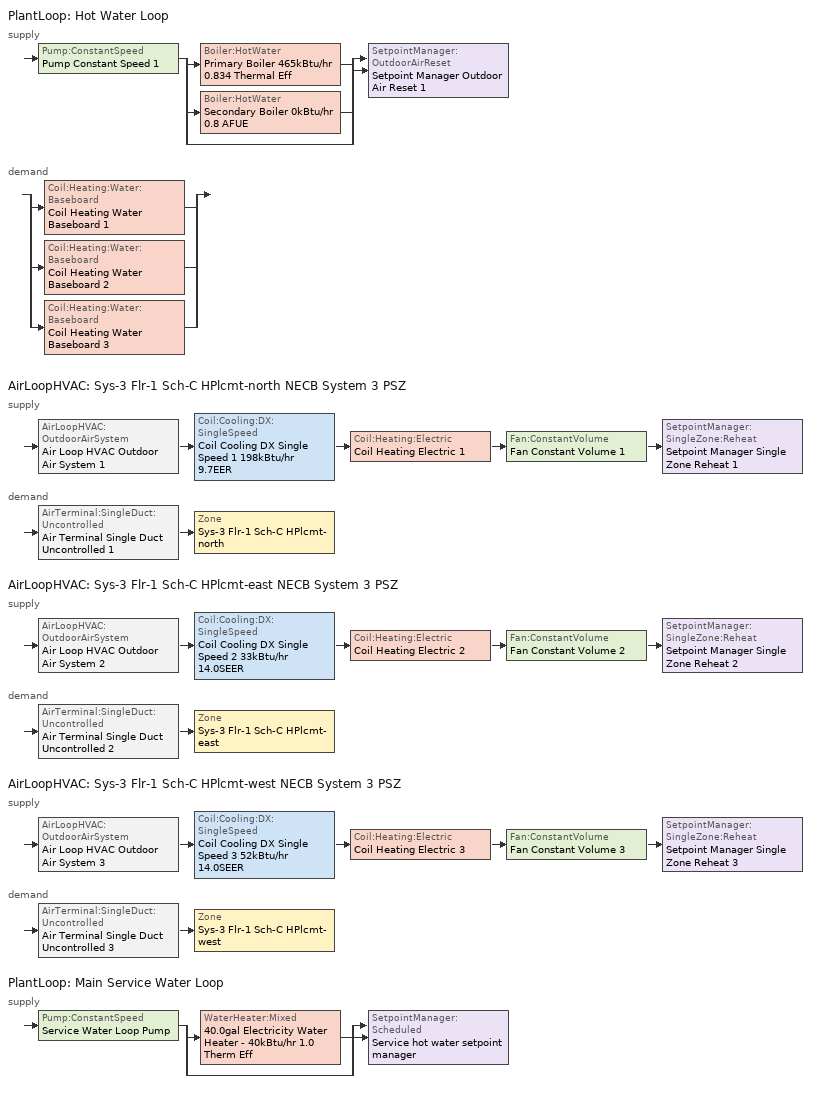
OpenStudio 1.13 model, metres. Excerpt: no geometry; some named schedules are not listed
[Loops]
PlantLoop 'Hot Water Loop'
 supply: Pump:ConstantSpeed 'Pump Constant Speed 1' > split
  | Boiler:HotWater 'Primary Boiler 465kBtu/hr 0.834 Thermal Eff'
  | Boiler:HotWater 'Secondary Boiler 0kBtu/hr 0.8 AFUE'
  | bypass
  join > SetpointManager:OutdoorAirReset 'Setpoint Manager Outdoor Air Reset 1'
 demand: split
  | Coil:Heating:Water:Baseboard 'Coil Heating Water Baseboard 1'
  | Coil:Heating:Water:Baseboard 'Coil Heating Water Baseboard 2'
  | Coil:Heating:Water:Baseboard 'Coil Heating Water Baseboard 3'
AirLoopHVAC 'Sys-3 Flr-1 Sch-C HPlcmt-north NECB System 3 PSZ'
 supply: AirLoopHVAC:OutdoorAirSystem 'Air Loop HVAC Outdoor Air System 1' > Coil:Cooling:DX:SingleSpeed 'Coil Cooling DX Single Speed 1 198kBtu/hr 9.7EER' > Coil:Heating:Electric 'Coil Heating Electric 1' > Fan:ConstantVolume 'Fan Constant Volume 1' > SetpointManager:SingleZone:Reheat 'Setpoint Manager Single Zone Reheat 1'
 demand: AirTerminal:SingleDuct:Uncontrolled 'Air Terminal Single Duct Uncontrolled 1' > Zone 'Sys-3 Flr-1 Sch-C HPlcmt-north'
AirLoopHVAC 'Sys-3 Flr-1 Sch-C HPlcmt-east NECB System 3 PSZ'
 supply: AirLoopHVAC:OutdoorAirSystem 'Air Loop HVAC Outdoor Air System 2' > Coil:Cooling:DX:SingleSpeed 'Coil Cooling DX Single Speed 2 33kBtu/hr 14.0SEER' > Coil:Heating:Electric 'Coil Heating Electric 2' > Fan:ConstantVolume 'Fan Constant Volume 2' > SetpointManager:SingleZone:Reheat 'Setpoint Manager Single Zone Reheat 2'
 demand: AirTerminal:SingleDuct:Uncontrolled 'Air Terminal Single Duct Uncontrolled 2' > Zone 'Sys-3 Flr-1 Sch-C HPlcmt-east'
AirLoopHVAC 'Sys-3 Flr-1 Sch-C HPlcmt-west NECB System 3 PSZ'
 supply: AirLoopHVAC:OutdoorAirSystem 'Air Loop HVAC Outdoor Air System 3' > Coil:Cooling:DX:SingleSpeed 'Coil Cooling DX Single Speed 3 52kBtu/hr 14.0SEER' > Coil:Heating:Electric 'Coil Heating Electric 3' > Fan:ConstantVolume 'Fan Constant Volume 3' > SetpointManager:SingleZone:Reheat 'Setpoint Manager Single Zone Reheat 3'
 demand: AirTerminal:SingleDuct:Uncontrolled 'Air Terminal Single Duct Uncontrolled 3' > Zone 'Sys-3 Flr-1 Sch-C HPlcmt-west'
PlantLoop 'Main Service Water Loop'
 supply: Pump:ConstantSpeed 'Service Water Loop Pump' > split
  | WaterHeater:Mixed '40.0gal Electricity Water Heater - 40kBtu/hr 1.0 Therm Eff'
  | bypass
  join > SetpointManager:Scheduled 'Service hot water setpoint manager'
[Sizing:Zone] Zone Cooling Design Supply Air Temperature Input Method=SupplyAirTemperature; Zone Cooling Design Supply Air Temperature {C}=13; Zone Cooling Design Supply Air Temperature Difference {deltaC}=11.11; Zone Heating Design Supply Air Temperature Input Method=SupplyAirTemperature; Zone Heating Design Supply Air Temperature {C}=43; Zone Heating Design Supply Air Temperature Difference {deltaC}=11.11; Zone Cooling Design Supply Air Humidity Ratio {kg-H2O/kg-air}=0.0085; Zone Heating Design Supply Air Humidity Ratio {kg-H2O/kg-air}=0.008; Zone Heating Sizing Factor=1.3; Zone Cooling Sizing Factor=1.1; Cooling Design Air Flow Method=DesignDay; Heating Design Air Flow Method=DesignDay; Account for Dedicated Outdoor Air System=No; Dedicated Outdoor Air System Control Strategy=NeutralSupplyAir; Dedicated Outdoor Air Low Setpoint Temperature for Design {C}=autosize; Dedicated Outdoor Air High Setpoint Temperature for Design {C}=autosize
Sys-3 Flr-1 Sch-C HPlcmt-north; Sys-3 Flr-1 Sch-C HPlcmt-east; Sys-3 Flr-1 Sch-C HPlcmt-west
[Zone equipment]
Sys-3 Flr-1 Sch-C HPlcmt-north: Air Terminal Single Duct Uncontrolled 1, Zone HVAC Baseboard Convective Water 1
Sys-3 Flr-1 Sch-C HPlcmt-east: Air Terminal Single Duct Uncontrolled 2, Zone HVAC Baseboard Convective Water 2
Sys-3 Flr-1 Sch-C HPlcmt-west: Air Terminal Single Duct Uncontrolled 3, Zone HVAC Baseboard Convective Water 3
[PlantLoop] Plant Loop Volume {m3}=Autocalculate; Load Distribution Scheme=Optimal
Name | Fluid Type | Maximum Loop Temperature {C} | Minimum Loop Temperature {C}
Hot Water Loop | Water
Main Service Water Loop |  | 60 | 10
[Sizing:Plant] Loop Type=Heating; Sizing Option=NonCoincident; Zone Timesteps in Averaging Window=1; Coincident Sizing Factor Mode=None
Name | Design Loop Exit Temperature {C} | Loop Design Temperature Difference {deltaC}
Hot Water Loop | 82 | 16
Main Service Water Loop | 60 | 5
[Pump:ConstantSpeed] Rated Flow Rate {m3/s}=autosize; Rated Power Consumption {W}=autosize; Fraction of Motor Inefficiencies to Fluid Stream=0; Pump Control Type=Intermittent
Name | Rated Pump Head {Pa} | Motor Efficiency
Pump Constant Speed 1 | 179352 | 0.855
Service Water Loop Pump | 0.001 | 1
[Boiler:HotWater] Fuel Type=FuelOil#2; Water Outlet Upper Temperature Limit {C}=99; Boiler Flow Mode=ConstantFlow; Parasitic Electric Load {W}=0; Sizing Factor=1
Name | Nominal Capacity {W} | Nominal Thermal Efficiency | Normalized Boiler Efficiency Curve
Primary Boiler 465kBtu/hr 0.834 Thermal Eff | 136317 | 0.834 | BOILER-EFFFPLR-NECB2011
Secondary Boiler 0kBtu/hr 0.8 AFUE | 0.001 | 0.8 | BOILER-EFFFPLR-NECB2011 1
[SetpointManager:OutdoorAirReset]
Setpoint Manager Outdoor Air Reset 1: Control Variable=Temperature; Setpoint at Outdoor Low Temperature {C}=82; Outdoor Low Temperature {C}=-16; Setpoint at Outdoor High Temperature {C}=60; Outdoor High Temperature {C}=0
[AirLoopHVAC] Design Supply Air Flow Rate {m3/s}=AutoSize
Name | Availability Schedule | Availability Manager
Sys-3 Flr-1 Sch-C HPlcmt-north NECB System 3 PSZ | Sys-3 Flr-1 Sch-C HPlcmt-north NECB System 3 PSZ Occ Sch | Availability Manager Night Cycle 2
Sys-3 Flr-1 Sch-C HPlcmt-east NECB System 3 PSZ | Sys-3 Flr-1 Sch-C HPlcmt-east NECB System 3 PSZ Occ Sch | Availability Manager Night Cycle 1
Sys-3 Flr-1 Sch-C HPlcmt-west NECB System 3 PSZ | Sys-3 Flr-1 Sch-C HPlcmt-west NECB System 3 PSZ Occ Sch | Availability Manager Night Cycle 3
[Sizing:System] Type of Load to Size On=Sensible; Design Outdoor Air Flow Rate {m3/s}=Autosize; Minimum System Air Flow Ratio=1; Preheat Design Temperature {C}=7; Preheat Design Humidity Ratio {kg-H2O/kg-Air}=0.008; Precool Design Temperature {C}=13; Precool Design Humidity Ratio {kg-H2O/kg-Air}=0.008; Central Cooling Design Supply Air Temperature {C}=13; Central Heating Design Supply Air Temperature {C}=43; Sizing Option=NonCoincident; 100% Outdoor Air in Cooling=No; 100% Outdoor Air in Heating=No; Central Cooling Design Supply Air Humidity Ratio {kg-H2O/kg-Air}=0.0085; Central Heating Design Supply Air Humidity Ratio {kg-H2O/kg-Air}=0.008; Cooling Design Air Flow Method=DesignDay; Cooling Design Air Flow Rate {m3/s}=0; Heating Design Air Flow Method=DesignDay; Heating Design Air Flow Rate {m3/s}=0; System Outdoor Air Method=ZoneSum; Zone Maximum Outdoor Air Fraction=1; Cooling Supply Air Flow Rate Per Floor Area {m3/s-m2}=0.00996765; Cooling Fraction of Autosized Cooling Supply Air Flow Rate=1; Cooling Supply Air Flow Rate Per Unit Cooling Capacity {m3/s-W}=3.94755e-05; Heating Supply Air Flow Rate Per Floor Area {m3/s-m2}=0.00996765; Heating Fraction of Autosized Heating Supply Air Flow Rate=1; Heating Fraction of Autosized Cooling Supply Air Flow Rate=1; Heating Supply Air Flow Rate Per Unit Heating Capacity {m3/s-W}=3.15882e-05; Cooling Design Capacity Method=CoolingDesignCapacity; Cooling Design Capacity {W}=autosize; Cooling Design Capacity Per Floor Area {W/m2}=234.7; Fraction of Autosized Cooling Design Capacity=1; Heating Design Capacity Method=HeatingDesignCapacity; Heating Design Capacity {W}=autosize; Heating Design Capacity Per Floor Area {W/m2}=157; Fraction of Autosized Heating Design Capacity=1; Central Cooling Capacity Control Method=OnOff
Sys-3 Flr-1 Sch-C HPlcmt-north NECB System 3 PSZ; Sys-3 Flr-1 Sch-C HPlcmt-east NECB System 3 PSZ; Sys-3 Flr-1 Sch-C HPlcmt-west NECB System 3 PSZ
[Fan:ConstantVolume] Availability Schedule=Always On Discrete; Fan Efficiency=0.39975; Pressure Rise {Pa}=640; Maximum Flow Rate {m3/s}=AutoSize; Motor Efficiency=0.615
Fan Constant Volume 1; Fan Constant Volume 2; Fan Constant Volume 3
[Coil:Heating:Electric] Availability Schedule=Always On Discrete
Coil Heating Electric 1; Coil Heating Electric 2; Coil Heating Electric 3
[Coil:Cooling:DX:SingleSpeed] Availability Schedule=Always On Discrete; Rated Total Cooling Capacity {W}=autosize; Rated Sensible Heat Ratio=autosize; Rated Air Flow Rate {m3/s}=autosize; Rated Evaporator Fan Power Per Volume Flow Rate {W/(m3/s)}=773.3; Condenser Type=AirCooled; Evaporative Condenser Effectiveness=0; Evaporative Condenser Air Flow Rate {m3/s}=Autosize; Evaporative Condenser Pump Rated Power Consumption {W}=Autosize; Crankcase Heater Capacity {W}=0; Maximum Outdoor Dry-Bulb Temperature for Crankcase Heater Operation {C}=0; Basin Heater Capacity {W/K}=0; Basin Heater Setpoint Temperature {C}=10
Name | Rated COP {W/W} | Total Cooling Capacity Function of Temperature Curve | Total Cooling Capacity Function of Flow Fraction Curve | Energy Input Ratio Function of Temperature Curve | Energy Input Ratio Function of Flow Fraction Curve | Part Load Fraction Correlation Curve
Coil Cooling DX Single Speed 1 198kBtu/hr 9.7EER | 3.42948 | DXCOOL-NECB2011-REF-CAPFT | DXCOOL-NECB2011-REF-CAPFFLOW | DXCOOL-NECB2011-REF-COOLEIRFT | DXCOOL-NECB2011-REF-COOLEIRFFLOW | DXCOOL-NECB2011-REF-COOLPLFFPLR
Coil Cooling DX Single Speed 2 33kBtu/hr 14.0SEER | 3.8248 | DXCOOL-NECB2011-REF-CAPFT 1 | DXCOOL-NECB2011-REF-CAPFFLOW 1 | DXCOOL-NECB2011-REF-COOLEIRFT 1 | DXCOOL-NECB2011-REF-COOLEIRFFLOW 1 | DXCOOL-NECB2011-REF-COOLPLFFPLR 1
Coil Cooling DX Single Speed 3 52kBtu/hr 14.0SEER | 3.8248 | DXCOOL-NECB2011-REF-CAPFT 2 | DXCOOL-NECB2011-REF-CAPFFLOW 2 | DXCOOL-NECB2011-REF-COOLEIRFT 2 | DXCOOL-NECB2011-REF-COOLEIRFFLOW 2 | DXCOOL-NECB2011-REF-COOLPLFFPLR 2
[Controller:OutdoorAir] Minimum Outdoor Air Flow Rate {m3/s}=Autosize; Maximum Outdoor Air Flow Rate {m3/s}=Autosize; Economizer Control Action Type=ModulateFlow; Lockout Type=NoLockout; Minimum Limit Type=FixedMinimum; High Humidity Control=No; Heat Recovery Bypass Control Type=BypassWhenWithinEconomizerLimits
Name | Economizer Control Type | Minimum Outdoor Air Schedule | Controller Mechanical Ventilation | Economizer Maximum Limit Dry-Bulb Temperature {C} | Economizer Maximum Limit Enthalpy {J/kg} | Economizer Minimum Limit Dry-Bulb Temperature {C}
Controller Outdoor Air 1 | DifferentialEnthalpy | Sys-3 Flr-1 Sch-C HPlcmt-north NECB System 3 PSZ Occ Sch | Controller Mechanical Ventilation 1
Controller Outdoor Air 2 | NoEconomizer | Sys-3 Flr-1 Sch-C HPlcmt-east NECB System 3 PSZ Occ Sch | Controller Mechanical Ventilation 2 | 28 | 64000 | -100
Controller Outdoor Air 3 | NoEconomizer | Sys-3 Flr-1 Sch-C HPlcmt-west NECB System 3 PSZ Occ Sch | Controller Mechanical Ventilation 3 | 28 | 64000 | -100
[Controller:MechanicalVentilation] Availability Schedule=Always On Discrete; System Outdoor Air Method=ZoneSum
Controller Mechanical Ventilation 1; Controller Mechanical Ventilation 2; Controller Mechanical Ventilation 3
[AirLoopHVAC:OutdoorAirSystem]
Name | Controller
Air Loop HVAC Outdoor Air System 1 | Controller Outdoor Air 1
Air Loop HVAC Outdoor Air System 2 | Controller Outdoor Air 2
Air Loop HVAC Outdoor Air System 3 | Controller Outdoor Air 3
[SetpointManager:SingleZone:Reheat] Minimum Supply Air Temperature {C}=12.8; Maximum Supply Air Temperature {C}=13
Name | Control Zone
Setpoint Manager Single Zone Reheat 1 | Sys-3 Flr-1 Sch-C HPlcmt-north
Setpoint Manager Single Zone Reheat 2 | Sys-3 Flr-1 Sch-C HPlcmt-east
Setpoint Manager Single Zone Reheat 3 | Sys-3 Flr-1 Sch-C HPlcmt-west
[AirTerminal:SingleDuct:Uncontrolled] Availability Schedule=Always On Discrete; Maximum Air Flow Rate {m3/s}=AutoSize
Air Terminal Single Duct Uncontrolled 1; Air Terminal Single Duct Uncontrolled 2; Air Terminal Single Duct Uncontrolled 3
[Coil:Heating:Water:Baseboard] Heating Design Capacity Method=HeatingDesignCapacity; Heating Design Capacity {W}=autosize; Heating Design Capacity Per Floor Area {W/m2}=0; Fraction of Autosized Heating Design Capacity=0.8
Coil Heating Water Baseboard 1; Coil Heating Water Baseboard 2; Coil Heating Water Baseboard 3
[ZoneHVAC:Baseboard:Convective:Water] Availability Schedule=Always On Discrete
Name | Heating Coil
Zone HVAC Baseboard Convective Water 1 | Coil Heating Water Baseboard 1
Zone HVAC Baseboard Convective Water 2 | Coil Heating Water Baseboard 2
Zone HVAC Baseboard Convective Water 3 | Coil Heating Water Baseboard 3
[SetpointManager:Scheduled]
Service hot water setpoint manager: Control Variable=Temperature; Schedule=Service Water Loop Temp - 140F
[WaterHeater:Mixed]
40.0gal Electricity Water Heater - 40kBtu/hr 1.0 Therm Eff: Tank Volume {m3}=0.151416; Setpoint Temperature Schedule=Service Water Loop Temp - 140F; Deadband Temperature Difference {deltaC}=2; Maximum Temperature Limit {C}=82.2222; Heater Control Type=Cycle; Heater Maximum Capacity {W}=11722.8; Heater Fuel Type=Electricity; Heater Thermal Efficiency=1; Off Cycle Parasitic Fuel Consumption Rate {W}=19.9992; Off Cycle Parasitic Fuel Type=Electricity; Off Cycle Parasitic Heat Fraction to Tank=0.8; On Cycle Parasitic Fuel Consumption Rate {W}=19.9992; On Cycle Parasitic Fuel Type=Electricity; On Cycle Parasitic Heat Fraction to Tank=0; Ambient Temperature Indicator=Schedule; Ambient Temperature Schedule=Water Heater Ambient Temp Schedule - 70F; Off Cycle Loss Coefficient to Ambient Temperature {W/K}=1.80728; On Cycle Loss Coefficient to Ambient Temperature {W/K}=1.80728; Use Side Effectiveness=1; Source Side Effectiveness=1; Use Side Design Flow Rate {m3/s}=autosize; Source Side Design Flow Rate {m3/s}=autosize; Indirect Water Heating Recovery Time {hr}=1.5
[AvailabilityManager:NightCycle] Control Type=CycleOnAny; Thermostat Tolerance {deltaC}=1; Cycling Run Time {s}=3600
Availability Manager Night Cycle 1; Availability Manager Night Cycle 2; Availability Manager Night Cycle 3
[Schedule:Ruleset]
Name | Default Day Schedule | Summer Design Day Schedule | Winter Design Day Schedule
Service Water Loop Temp - 140F | Service Water Loop Temp - 140F Default
Water Heater Ambient Temp Schedule - 70F | Water Heater Ambient Temp Schedule - 70F Default
Sys-3 Flr-1 Sch-C HPlcmt-east NECB System 3 PSZ Occ Sch | Sys-3 Flr-1 Sch-C HPlcmt-east NECB System 3 PSZ Occ Sch Default | Sys-3 Flr-1 Sch-C HPlcmt-east NECB System 3 PSZ Occ Sch Summer Design Day | Sys-3 Flr-1 Sch-C HPlcmt-east NECB System 3 PSZ Occ Sch Winter Design Day
Sys-3 Flr-1 Sch-C HPlcmt-north NECB System 3 PSZ Occ Sch | Sys-3 Flr-1 Sch-C HPlcmt-north NECB System 3 PSZ Occ Sch Default | Sys-3 Flr-1 Sch-C HPlcmt-north NECB System 3 PSZ Occ Sch Summer Design Day | Sys-3 Flr-1 Sch-C HPlcmt-north NECB System 3 PSZ Occ Sch Winter Design Day
Sys-3 Flr-1 Sch-C HPlcmt-west NECB System 3 PSZ Occ Sch | Sys-3 Flr-1 Sch-C HPlcmt-west NECB System 3 PSZ Occ Sch Default | Sys-3 Flr-1 Sch-C HPlcmt-west NECB System 3 PSZ Occ Sch Summer Design Day | Sys-3 Flr-1 Sch-C HPlcmt-west NECB System 3 PSZ Occ Sch Winter Design Day
[Schedule:Day]
Service Water Loop Temp - 140F Default: 24, 0, 60
Water Heater Ambient Temp Schedule - 70F Default: 24, 0, 21.1111
Sys-3 Flr-1 Sch-C HPlcmt-east NECB System 3 PSZ Occ Sch Default; Sys-3 Flr-1 Sch-C HPlcmt-east NECB System 3 PSZ Occ Sch Winter Design Day; Sys-3 Flr-1 Sch-C HPlcmt-east NECB System 3 PSZ Occ Sch Summer Design Day; Sys-3 Flr-1 Sch-C HPlcmt-north NECB System 3 PSZ Occ Sch Default; Sys-3 Flr-1 Sch-C HPlcmt-north NECB System 3 PSZ Occ Sch Winter Design Day; Sys-3 Flr-1 Sch-C HPlcmt-north NECB System 3 PSZ Occ Sch Summer Design Day; Sys-3 Flr-1 Sch-C HPlcmt-west NECB System 3 PSZ Occ Sch Default; Sys-3 Flr-1 Sch-C HPlcmt-west NECB System 3 PSZ Occ Sch Winter Design Day; Sys-3 Flr-1 Sch-C HPlcmt-west NECB System 3 PSZ Occ Sch Summer Design Day: 24, 0, 1
Sys-3 Flr-1 Sch-C HPlcmt-north NECB System 3 PSZ Occ Sch Monday; Sys-3 Flr-1 Sch-C HPlcmt-north NECB System 3 PSZ Occ Sch Tuesday; Sys-3 Flr-1 Sch-C HPlcmt-north NECB System 3 PSZ Occ Sch Wednesday; Sys-3 Flr-1 Sch-C HPlcmt-north NECB System 3 PSZ Occ Sch Thursday; Sys-3 Flr-1 Sch-C HPlcmt-north NECB System 3 PSZ Occ Sch Friday: 9, 0, 0, 21, 0, 1, 24, 0, 0
[Schedule:Rule] Date Specification Type=DateRange; Start Month=1; Start Day=1; End Month=12
Name | Schedule Ruleset | Rule Order | Day Schedule | Apply Monday | End Day | Apply Tuesday | Apply Wednesday | Apply Thursday | Apply Friday | Apply Saturday | Apply Sunday
Sys-3 Flr-1 Sch-C HPlcmt-east NECB System 3 PSZ Occ Sch Monday Rule | Sys-3 Flr-1 Sch-C HPlcmt-east NECB System 3 PSZ Occ Sch | 6 | Sys-3 Flr-1 Sch-C HPlcmt-east NECB System 3 PSZ Occ Sch Monday | Yes | 25
Sys-3 Flr-1 Sch-C HPlcmt-east NECB System 3 PSZ Occ Sch Tuesday Rule | Sys-3 Flr-1 Sch-C HPlcmt-east NECB System 3 PSZ Occ Sch | 5 | Sys-3 Flr-1 Sch-C HPlcmt-east NECB System 3 PSZ Occ Sch Tuesday |  | 26 | Yes
Sys-3 Flr-1 Sch-C HPlcmt-east NECB System 3 PSZ Occ Sch Wednesday Rule | Sys-3 Flr-1 Sch-C HPlcmt-east NECB System 3 PSZ Occ Sch | 4 | Sys-3 Flr-1 Sch-C HPlcmt-east NECB System 3 PSZ Occ Sch Wednesday |  | 27 |  | Yes
Sys-3 Flr-1 Sch-C HPlcmt-east NECB System 3 PSZ Occ Sch Thursday Rule | Sys-3 Flr-1 Sch-C HPlcmt-east NECB System 3 PSZ Occ Sch | 3 | Sys-3 Flr-1 Sch-C HPlcmt-east NECB System 3 PSZ Occ Sch Thursday |  | 28 |  |  | Yes
Sys-3 Flr-1 Sch-C HPlcmt-east NECB System 3 PSZ Occ Sch Friday Rule | Sys-3 Flr-1 Sch-C HPlcmt-east NECB System 3 PSZ Occ Sch | 2 | Sys-3 Flr-1 Sch-C HPlcmt-east NECB System 3 PSZ Occ Sch Friday |  | 29 |  |  |  | Yes
Sys-3 Flr-1 Sch-C HPlcmt-east NECB System 3 PSZ Occ Sch Saturday Rule | Sys-3 Flr-1 Sch-C HPlcmt-east NECB System 3 PSZ Occ Sch | 1 | Sys-3 Flr-1 Sch-C HPlcmt-east NECB System 3 PSZ Occ Sch Saturday |  | 30 |  |  |  |  | Yes
Sys-3 Flr-1 Sch-C HPlcmt-east NECB System 3 PSZ Occ Sch Sunday Rule | Sys-3 Flr-1 Sch-C HPlcmt-east NECB System 3 PSZ Occ Sch | 0 | Sys-3 Flr-1 Sch-C HPlcmt-east NECB System 3 PSZ Occ Sch Sunday |  | 31 |  |  |  |  |  | Yes
Sys-3 Flr-1 Sch-C HPlcmt-north NECB System 3 PSZ Occ Sch Monday Rule | Sys-3 Flr-1 Sch-C HPlcmt-north NECB System 3 PSZ Occ Sch | 6 | Sys-3 Flr-1 Sch-C HPlcmt-north NECB System 3 PSZ Occ Sch Monday | Yes | 25
Sys-3 Flr-1 Sch-C HPlcmt-north NECB System 3 PSZ Occ Sch Tuesday Rule | Sys-3 Flr-1 Sch-C HPlcmt-north NECB System 3 PSZ Occ Sch | 5 | Sys-3 Flr-1 Sch-C HPlcmt-north NECB System 3 PSZ Occ Sch Tuesday |  | 26 | Yes
Sys-3 Flr-1 Sch-C HPlcmt-north NECB System 3 PSZ Occ Sch Wednesday Rule | Sys-3 Flr-1 Sch-C HPlcmt-north NECB System 3 PSZ Occ Sch | 4 | Sys-3 Flr-1 Sch-C HPlcmt-north NECB System 3 PSZ Occ Sch Wednesday |  | 27 |  | Yes
Sys-3 Flr-1 Sch-C HPlcmt-north NECB System 3 PSZ Occ Sch Thursday Rule | Sys-3 Flr-1 Sch-C HPlcmt-north NECB System 3 PSZ Occ Sch | 3 | Sys-3 Flr-1 Sch-C HPlcmt-north NECB System 3 PSZ Occ Sch Thursday |  | 28 |  |  | Yes
Sys-3 Flr-1 Sch-C HPlcmt-north NECB System 3 PSZ Occ Sch Friday Rule | Sys-3 Flr-1 Sch-C HPlcmt-north NECB System 3 PSZ Occ Sch | 2 | Sys-3 Flr-1 Sch-C HPlcmt-north NECB System 3 PSZ Occ Sch Friday |  | 29 |  |  |  | Yes
Sys-3 Flr-1 Sch-C HPlcmt-north NECB System 3 PSZ Occ Sch Saturday Rule | Sys-3 Flr-1 Sch-C HPlcmt-north NECB System 3 PSZ Occ Sch | 1 | Sys-3 Flr-1 Sch-C HPlcmt-north NECB System 3 PSZ Occ Sch Saturday |  | 30 |  |  |  |  | Yes
Sys-3 Flr-1 Sch-C HPlcmt-north NECB System 3 PSZ Occ Sch Sunday Rule | Sys-3 Flr-1 Sch-C HPlcmt-north NECB System 3 PSZ Occ Sch | 0 | Sys-3 Flr-1 Sch-C HPlcmt-north NECB System 3 PSZ Occ Sch Sunday |  | 31 |  |  |  |  |  | Yes
Sys-3 Flr-1 Sch-C HPlcmt-west NECB System 3 PSZ Occ Sch Monday Rule | Sys-3 Flr-1 Sch-C HPlcmt-west NECB System 3 PSZ Occ Sch | 6 | Sys-3 Flr-1 Sch-C HPlcmt-west NECB System 3 PSZ Occ Sch Monday | Yes | 25
Sys-3 Flr-1 Sch-C HPlcmt-west NECB System 3 PSZ Occ Sch Tuesday Rule | Sys-3 Flr-1 Sch-C HPlcmt-west NECB System 3 PSZ Occ Sch | 5 | Sys-3 Flr-1 Sch-C HPlcmt-west NECB System 3 PSZ Occ Sch Tuesday |  | 26 | Yes
Sys-3 Flr-1 Sch-C HPlcmt-west NECB System 3 PSZ Occ Sch Wednesday Rule | Sys-3 Flr-1 Sch-C HPlcmt-west NECB System 3 PSZ Occ Sch | 4 | Sys-3 Flr-1 Sch-C HPlcmt-west NECB System 3 PSZ Occ Sch Wednesday |  | 27 |  | Yes
Sys-3 Flr-1 Sch-C HPlcmt-west NECB System 3 PSZ Occ Sch Thursday Rule | Sys-3 Flr-1 Sch-C HPlcmt-west NECB System 3 PSZ Occ Sch | 3 | Sys-3 Flr-1 Sch-C HPlcmt-west NECB System 3 PSZ Occ Sch Thursday |  | 28 |  |  | Yes
Sys-3 Flr-1 Sch-C HPlcmt-west NECB System 3 PSZ Occ Sch Friday Rule | Sys-3 Flr-1 Sch-C HPlcmt-west NECB System 3 PSZ Occ Sch | 2 | Sys-3 Flr-1 Sch-C HPlcmt-west NECB System 3 PSZ Occ Sch Friday |  | 29 |  |  |  | Yes
Sys-3 Flr-1 Sch-C HPlcmt-west NECB System 3 PSZ Occ Sch Saturday Rule | Sys-3 Flr-1 Sch-C HPlcmt-west NECB System 3 PSZ Occ Sch | 1 | Sys-3 Flr-1 Sch-C HPlcmt-west NECB System 3 PSZ Occ Sch Saturday |  | 30 |  |  |  |  | Yes
Sys-3 Flr-1 Sch-C HPlcmt-west NECB System 3 PSZ Occ Sch Sunday Rule | Sys-3 Flr-1 Sch-C HPlcmt-west NECB System 3 PSZ Occ Sch | 0 | Sys-3 Flr-1 Sch-C HPlcmt-west NECB System 3 PSZ Occ Sch Sunday |  | 31 |  |  |  |  |  | Yes
[Schedule:Constant]
Always On Discrete: Value=1
[Curve:Biquadratic] Minimum Value of x=13; Maximum Value of x=24; Minimum Value of y=24; Maximum Value of y=46
Name | Coefficient1 Constant | Coefficient2 x | Coefficient3 x**2 | Coefficient4 y | Coefficient5 y**2 | Coefficient6 x*y
DXCOOL-NECB2011-REF-CAPFT; DXCOOL-NECB2011-REF-CAPFT 1; DXCOOL-NECB2011-REF-CAPFT 2 | 0.867905 | 0.0142459 | 0.00055436 | -0.0075575 | 3.3e-05 | -0.0001918
DXCOOL-NECB2011-REF-COOLEIRFT; DXCOOL-NECB2011-REF-COOLEIRFT 1; DXCOOL-NECB2011-REF-COOLEIRFT 2 | 0.116936 | 0.0284933 | -0.0004112 | 0.0214108 | 0.00016103 | -0.0006791
[Curve:Quadratic] Coefficient1 Constant=1; Coefficient2 x=0; Coefficient3 x**2=0; Minimum Value of x=0; Maximum Value of x=1
DXCOOL-NECB2011-REF-CAPFFLOW; DXCOOL-NECB2011-REF-COOLEIRFFLOW; DXCOOL-NECB2011-REF-CAPFFLOW 1; DXCOOL-NECB2011-REF-COOLEIRFFLOW 1; DXCOOL-NECB2011-REF-CAPFFLOW 2; DXCOOL-NECB2011-REF-COOLEIRFFLOW 2
[Curve:Cubic] Maximum Value of x=1
Name | Coefficient1 Constant | Coefficient2 x | Coefficient3 x**2 | Coefficient4 x**3 | Minimum Value of x
DXCOOL-NECB2011-REF-COOLPLFFPLR; DXCOOL-NECB2011-REF-COOLPLFFPLR 1; DXCOOL-NECB2011-REF-COOLPLFFPLR 2 | 0.0277 | 4.9151 | -8.184 | 4.2702 | 0.7
BOILER-EFFFPLR-NECB2011; BOILER-EFFFPLR-NECB2011 1 | 0.2901 | 2.6664 | -3.764 | 1.82 | 0
